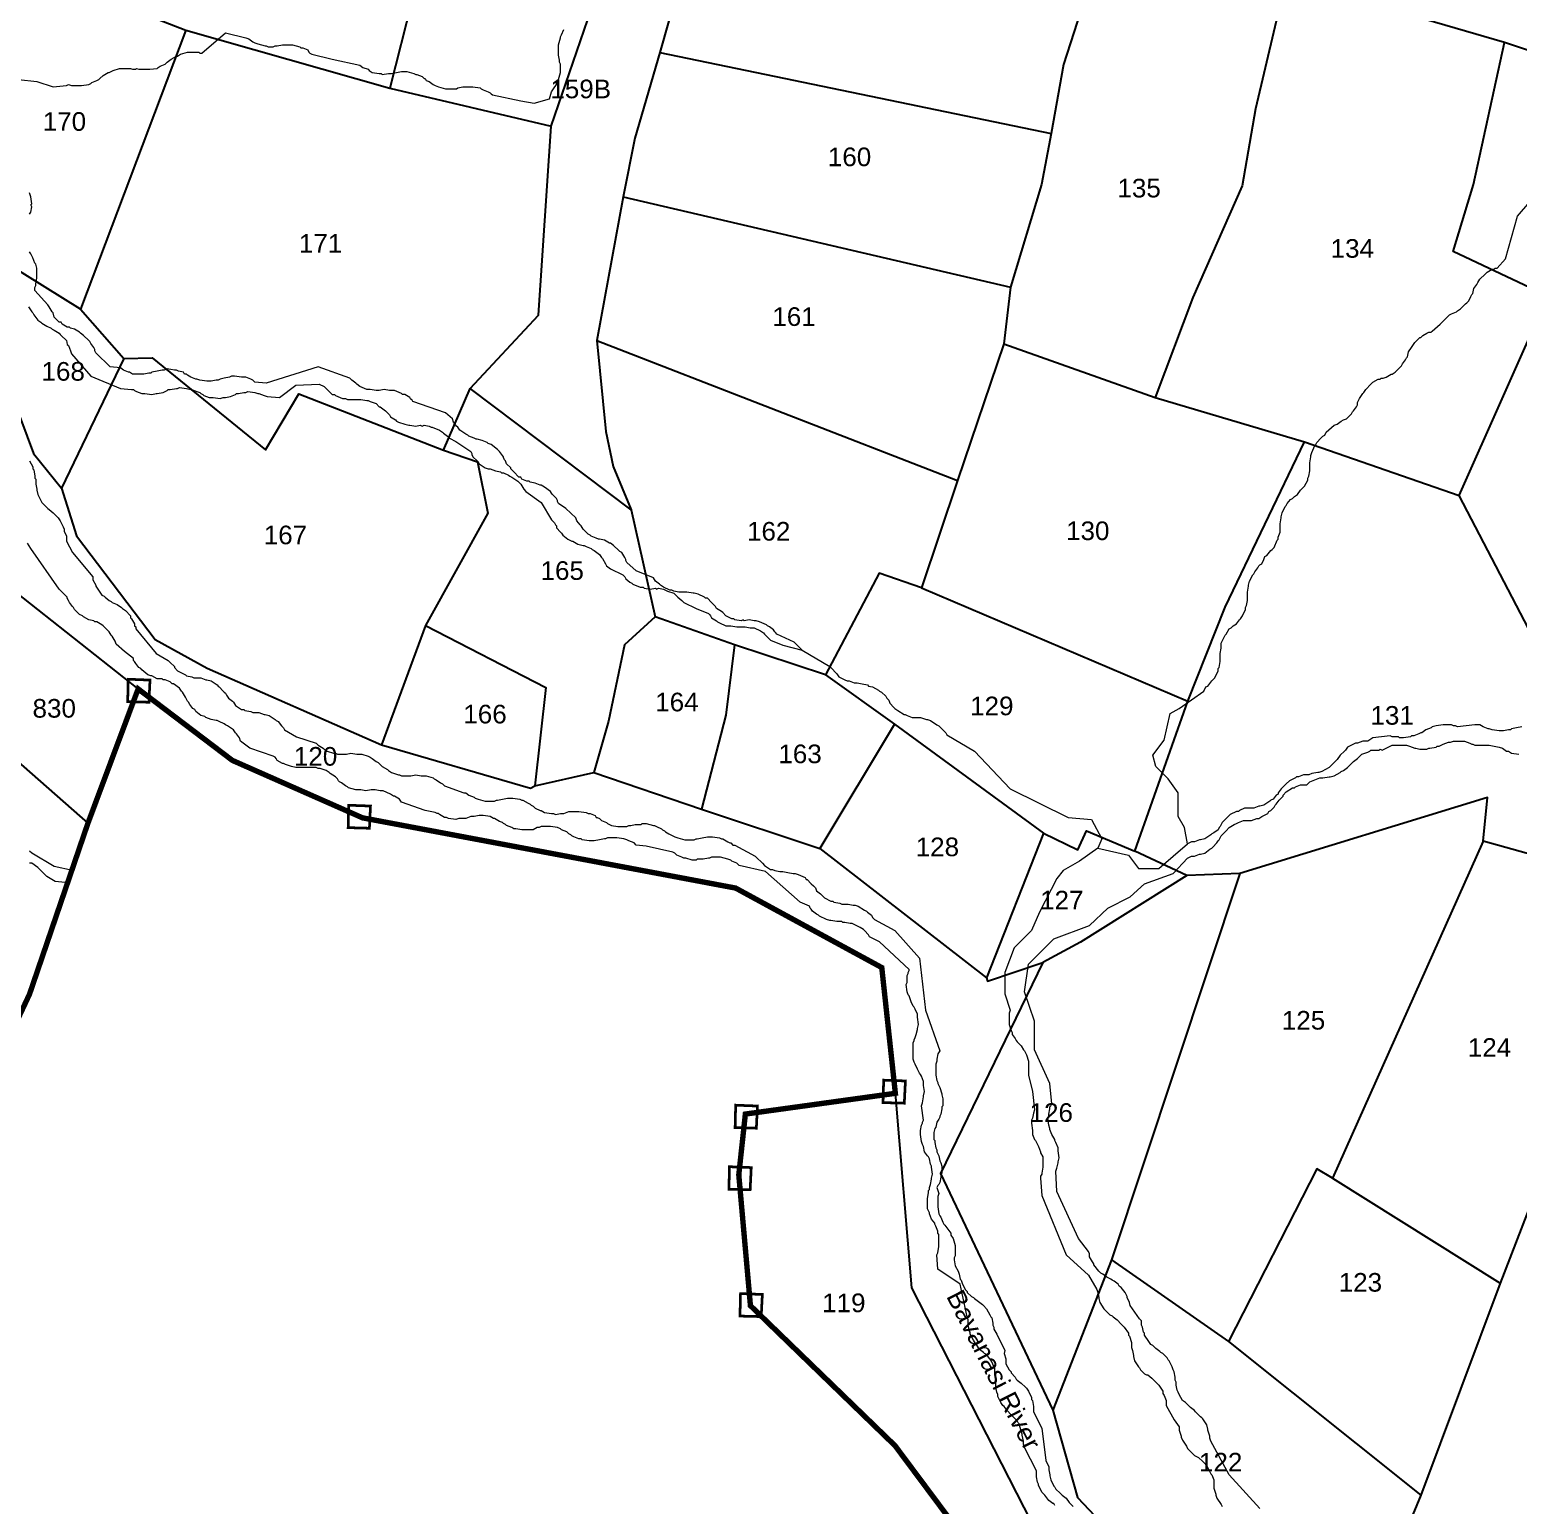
# Model space of a CAD drawing. Header units: inches. Extents: x -72 to 3350, y -615 to 1801.
# Drawn here: x 1417.4 to 1693.6, y 228.8 to 502.6 of the extents above; entities that cross this region are included whole.
import ezdxf
from ezdxf.enums import TextEntityAlignment as Align

# ---------------------------------------------------------------- set-up
doc = ezdxf.new("R2010")
doc.units = ezdxf.units.IN
doc.header["$LTSCALE"] = 15
doc.header["$MEASUREMENT"] = 0
for name, color, linetype in [('BOUNDARY', 5, 'Continuous'), ('PLOT', 255, 'Continuous'), ('PLOT NO', 7, 'Continuous'), ('STONES', 3, 'Continuous'), ('STREAM', 130, 'Continuous')]:
    doc.layers.add(name, color=color, linetype=linetype)
doc.styles.get("Standard").update_dxf_attribs({"font": 'arial.ttf'})

msp = doc.modelspace()

# ---------------------------------------------------------------- linework, layer by layer
at = {"layer": 'BOUNDARY', "const_width": 1}
msp.add_lwpolyline([(1697.3, 89.63), (1676.46, 105.44), (1647.1, 116.22), (1633.15, 135.54), (1595.8, 206.86), (1599.27, 211.32), (1577.99, 239.87), (1551.15, 265.86), (1548.99, 290.13), (1550.21, 301.41), (1578.04, 305.26), (1575.52, 328.59), (1548.4, 343.34), (1479.18, 356.37), (1455.02, 367.03), (1437.54, 380.29), (1428.23, 355.4), (1417.38, 323.64), (1404.53, 296.27)], dxfattribs=at)
at = {"layer": 'PLOT', "color": 0}
for points in [[(1620.48, 541.13), (1616.94, 527.46), (1618.8, 526.46), (1616.91, 519.98), (1609.26, 496.14), (1606.98, 483.37), (1605.18, 473.88), (1599.39, 454.83), (1598.17, 444.31), (1589.59, 418.98), (1582.89, 399.02), (1575.04, 401.75), (1565.1, 382.89), (1548.22, 388.46), (1533.46, 393.66)], [(1762.9, 540.16), (1733.46, 486.16), (1691.07, 500.2), (1661.71, 508.8)], [(1544.37, 533.69), (1534.36, 498.36), (1529.67, 482.49), (1527.56, 471.57), (1522.67, 444.91), (1524.3, 428.06), (1525.66, 421.54), (1528.99, 413.53), (1499.15, 436.01)], [(1419.9, 512.86), (1446.41, 502.5), (1484.23, 491.73), (1514.15, 484.71), (1520.99, 504.49), (1524.4, 530.63)], [(1491.87, 529.45), (1488.37, 508.1), (1484.23, 491.73)], [(1650.23, 510.81), (1644.84, 487.94), (1642.38, 473.63), (1633.23, 452.92), (1626.23, 434.38)], [(1446.41, 502.5), (1426.86, 450.76), (1413.24, 459.25)], [(1598.17, 444.31), (1626.23, 434.38), (1653.95, 426.11), (1682.65, 416.16), (1699.11, 453.16), (1681.52, 461.47), (1685.33, 473.87), (1691.07, 500.2)], [(1534.36, 498.36), (1606.98, 483.37)], [(1437.54, 380.29), (1413.62, 399.25), (1411.99, 400.63), (1407.12, 416.36), (1401.17, 435.03), (1391.64, 451.65), (1380.8, 461.9), (1367.24, 468.8), (1356.94, 471.62), (1351.94, 471.18), (1353.84, 486.32)], [(1733.46, 486.16), (1738.58, 484.25), (1758.57, 477.36), (1779.32, 470.33), (1781.77, 469.37), (1728.26, 364.95), (1705.44, 372.5), (1682.65, 416.16)], [(1426.86, 450.76), (1434.89, 441.57), (1440.13, 441.72), (1461.2, 424.62), (1467.38, 435.07), (1494.21, 424.59), (1499.15, 436.01), (1511.85, 449.62), (1514.15, 484.71)], [(1214.34, 482.68), (1211.29, 464.75), (1222.62, 459.6), (1234.77, 460.91), (1250.01, 459.46), (1259.34, 450.03), (1268.08, 448.9), (1269.89, 454.19), (1280.41, 455.64), (1311.43, 452.65), (1346.67, 447.26), (1353.3, 446.16), (1357.87, 439.71), (1354.65, 429.84), (1367.58, 424.7), (1383.74, 402.7), (1392.31, 391.33), (1399.46, 382.12), (1402.87, 377.62), (1428.23, 355.4)], [(1527.56, 471.57), (1599.39, 454.83)], [(1408.28, 450.17), (1418.14, 423.98), (1423.33, 417.54), (1426.08, 408.71), (1440.68, 389.48), (1450.32, 384.17), (1482.7, 369.93), (1510.35, 361.87), (1511.14, 362.28), (1522.1, 364.77), (1542.07, 358.01), (1564.01, 350.66), (1594.93, 326.66), (1595.16, 326.09), (1605.39, 329.51), (1586.41, 290.37), (1607.27, 246.49), (1611.86, 230.27), (1645.81, 194.31), (1656.73, 183.04), (1647.31, 164.72), (1633.15, 135.54)], [(1522.67, 444.91), (1589.59, 418.98)], [(1434.89, 441.57), (1423.33, 417.54)], [(1770.06, 322.42), (1719.89, 342.87), (1687.12, 352.03), (1687.89, 360.12), (1641.98, 346.04), (1632.14, 345.68), (1622.48, 350.2), (1632.32, 378.04), (1639.21, 395.48), (1653.95, 426.11)], [(1494.21, 424.59), (1500.49, 422.42), (1502.43, 412.91), (1490.84, 392.07), (1482.7, 369.93)], [(1528.99, 413.53), (1533.46, 393.66), (1527.76, 388.45), (1524.83, 374.32), (1522.1, 364.77)], [(1582.89, 399.02), (1632.32, 378.04)], [(1490.84, 392.07), (1513.16, 380.56), (1511.14, 362.28)], [(1548.22, 388.46), (1546.57, 375.44), (1542.07, 358.01)], [(1565.1, 382.89), (1577.91, 373.77), (1605.52, 353.5), (1611.89, 350.46), (1613.48, 353.99), (1622.48, 350.2)], [(1577.91, 373.77), (1564.01, 350.66)], [(1728.26, 364.95), (1719.89, 342.87), (1700.19, 295.65), (1690.24, 270.06), (1675.52, 230.71), (1665.99, 207.68), (1656.73, 183.04)], [(1605.52, 353.5), (1594.93, 326.66)], [(1687.12, 352.03), (1659.14, 289.49), (1656.26, 291.25), (1639.85, 259.22), (1675.52, 230.71)], [(1632.14, 345.68), (1612.38, 333.33), (1605.39, 329.51)], [(1641.98, 346.04), (1618.17, 274.34), (1639.85, 259.22)], [(1607.5, 217.51), (1581.07, 269.14), (1578.04, 305.26)], [(1659.14, 289.49), (1690.24, 270.06)], [(1618.17, 274.34), (1607.27, 246.49)]]:
    msp.add_lwpolyline(points, dxfattribs=at)
at = {"layer": 'STONES', "color": 3, "const_width": 0.5}
for points in [[(1435.7, 382.09), (1435.6, 377.92), (1439.54, 377.82), (1439.74, 381.93), (1435.7, 382.09)], [(1476.61, 358.71), (1476.51, 354.55), (1480.45, 354.44), (1480.65, 358.56), (1476.61, 358.71)], [(1575.87, 307.7), (1575.76, 303.53), (1579.7, 303.43), (1579.91, 307.55), (1575.87, 307.7)], [(1548.41, 303.06), (1548.31, 298.89), (1552.25, 298.79), (1552.45, 302.9), (1548.41, 303.06)], [(1547.26, 291.64), (1547.16, 287.47), (1551.1, 287.37), (1551.3, 291.48), (1547.26, 291.64)], [(1549.31, 268.1), (1549.21, 263.93), (1553.15, 263.83), (1553.36, 267.94), (1549.31, 268.1)]]:
    msp.add_lwpolyline(points, dxfattribs=at)
at = {"layer": 'STREAM', "color": 4, "lineweight": 0}
for points in [[(1415.33, 493.35), (1418.73, 492.98), (1421.76, 492.03), (1424.22, 492.22), (1424.59, 492.41), (1425.16, 492.22), (1426.11, 492.22), (1426.48, 492.22), (1427.05, 492.22), (1428.38, 492.41), (1428.75, 492.6), (1428.94, 492.79), (1429.89, 493.17), (1430.27, 493.35), (1430.46, 493.54), (1431.02, 494.11), (1431.97, 494.68), (1432.16, 494.68), (1432.91, 495.06), (1434.05, 495.43), (1434.43, 495.43), (1434.81, 495.43), (1435.75, 495.43), (1436.13, 495.43), (1436.51, 495.25), (1436.89, 495.25), (1437.08, 495.25), (1437.26, 495.43), (1437.64, 495.25), (1438.78, 495.25), (1438.97, 495.25), (1439.72, 495.25), (1441.05, 495.43), (1441.24, 495.62), (1441.61, 495.81), (1442.56, 496.19), (1442.75, 496.38), (1442.94, 496.57), (1443.69, 497.14), (1444.64, 497.7), (1444.83, 497.7), (1445.4, 498.08), (1446.72, 498.46), (1447.1, 498.46), (1447.48, 498.46), (1448.42, 498.46), (1448.8, 498.46), (1448.99, 498.27), (1449.37, 498.27), (1453.72, 502.05), (1457.5, 501.11), (1458.07, 500.92), (1458.82, 500.35), (1459.2, 500.16), (1459.77, 499.97), (1461.09, 499.59), (1461.28, 499.59), (1461.66, 499.41), (1462.6, 499.41), (1462.98, 499.59), (1463.36, 499.59), (1464.31, 499.78), (1465.25, 499.78), (1465.44, 499.78), (1466.2, 499.78), (1467.52, 499.41), (1467.71, 499.22), (1468.09, 499.22), (1469.03, 498.84), (1469.22, 498.46), (1469.41, 498.27), (1469.79, 498.08), (1473.57, 497.14), (1478.68, 496), (1479.25, 495.62), (1480.19, 495.25), (1480.38, 495.06), (1480.95, 494.68), (1482.27, 494.49), (1482.65, 494.49), (1482.84, 494.3), (1483.97, 494.49), (1484.35, 494.49), (1484.54, 494.49), (1485.49, 494.68), (1486.43, 494.87), (1486.81, 494.87), (1487.38, 494.87), (1488.7, 494.49), (1489.08, 494.3), (1489.27, 494.3), (1490.21, 493.92), (1490.59, 493.54), (1490.78, 493.54), (1490.97, 493.17), (1491.54, 492.98), (1492.29, 492.41), (1492.67, 492.22), (1493.24, 492.03), (1494.56, 491.65), (1494.75, 491.65), (1495.13, 491.65), (1496.27, 491.65), (1496.64, 491.65), (1496.83, 491.84), (1497.78, 492.03), (1498.72, 492.03), (1498.91, 492.03), (1499.67, 492.03), (1500.99, 491.84), (1501.18, 491.65), (1501.56, 491.46), (1502.51, 491.08), (1502.88, 490.9), (1503.07, 490.71), (1503.26, 490.52), (1508.56, 489.38), (1511.02, 489), (1513.85, 489.76), (1514.23, 491.08), (1514.61, 491.65), (1515.18, 492.41), (1515.18, 492.79), (1515.55, 493.35), (1515.93, 494.68), (1515.93, 494.87), (1515.93, 495.25), (1515.93, 496.19), (1515.74, 496.57), (1515.74, 496.95), (1515.55, 497.89), (1515.55, 498.84), (1515.55, 499.03), (1515.55, 499.78), (1515.93, 501.11), (1515.93, 501.3), (1516.12, 501.68), (1516.5, 502.62)], [(1417.41, 468.39), (1417.6, 468.77), (1417.79, 469.72), (1417.6, 470.09), (1417.79, 470.28), (1417.6, 471.61), (1417.41, 472.36)], [(1694.26, 373.27), (1693.32, 373.08), (1692.37, 372.89), (1692.18, 372.7), (1691.8, 372.7), (1690.86, 372.51), (1690.48, 372.51), (1690.1, 372.51), (1688.78, 372.7), (1688.21, 372.89), (1688.02, 372.89), (1687.08, 373.27), (1686.51, 373.65), (1685.56, 373.65), (1682.35, 373.27), (1681.97, 373.46), (1681.59, 373.46), (1681.21, 373.65), (1680.27, 373.65), (1679.89, 373.65), (1679.7, 373.65), (1678.38, 373.46), (1677.62, 373.27), (1677.43, 373.08), (1676.49, 372.7), (1675.73, 372.14), (1675.54, 372.14), (1675.16, 371.95), (1674.22, 371.57), (1673.84, 371.57), (1673.65, 371.38), (1672.33, 371.19), (1671.57, 371.19), (1671.38, 371.38), (1670.25, 371.38), (1669.87, 371.57), (1666.65, 371.19), (1665.71, 370.62), (1665.33, 370.62), (1665.14, 370.62), (1664.76, 370.62), (1663.82, 370.24), (1663.44, 370.24), (1663.06, 370.06), (1661.92, 369.49), (1661.55, 368.92), (1661.36, 368.73), (1660.6, 367.98), (1660.03, 367.22), (1659.84, 367.03), (1659.66, 366.84), (1658.9, 366.08), (1658.71, 365.9), (1658.52, 365.71), (1657.2, 364.95), (1656.63, 364.76), (1656.44, 364.76), (1655.31, 364.57), (1654.74, 364.38), (1654.36, 364.38), (1654.17, 364.38), (1653.79, 364.38), (1652.85, 364), (1652.47, 364), (1652.28, 363.82), (1651.15, 363.25), (1650.58, 362.68), (1650.39, 362.49), (1649.63, 361.73), (1649.07, 360.98), (1649.07, 360.79), (1648.69, 360.6), (1648.12, 359.84), (1647.74, 359.65), (1647.55, 359.47), (1646.42, 358.71), (1645.66, 358.52), (1645.47, 358.52), (1644.53, 358.14), (1643.96, 358.14), (1643.58, 358.14), (1643.2, 358.14), (1642.82, 358.14), (1641.88, 357.76), (1641.69, 357.57), (1641.31, 357.57), (1640.18, 357.01), (1639.61, 356.44), (1639.42, 356.25), (1638.66, 355.49), (1638.29, 354.74), (1638.1, 354.55), (1637.91, 354.17), (1637.15, 353.6), (1636.77, 353.41), (1636.58, 353.23), (1635.45, 352.47), (1634.69, 352.28), (1634.5, 352.28), (1633.56, 351.9), (1632.99, 351.9), (1632.23, 351.52), (1631.67, 354.55), (1630.53, 356.63), (1630.53, 360.98), (1628.64, 363.63), (1626.37, 365.9), (1625.81, 367.98), (1627.89, 370.81), (1629.02, 375.73), (1630.72, 376.67), (1635.26, 379.89), (1635.64, 380.65), (1636.02, 380.83), (1636.77, 381.78), (1636.96, 381.97), (1637.34, 382.35), (1637.91, 383.67), (1637.91, 384.05), (1638.1, 384.24), (1638.29, 385.37), (1638.29, 385.56), (1638.29, 385.94), (1638.29, 386.89), (1638.48, 387.83), (1638.48, 388.02), (1638.48, 388.78), (1639.04, 389.91), (1639.23, 390.29), (1639.42, 390.48), (1639.99, 391.42), (1640.37, 391.61), (1640.56, 391.8), (1640.74, 391.99), (1641.31, 392.37), (1641.88, 393.13), (1642.07, 393.32), (1642.45, 393.88), (1643.01, 395.02), (1643.01, 395.4), (1643.2, 395.77), (1643.39, 396.72), (1643.39, 397.1), (1643.39, 397.29), (1643.39, 398.23), (1643.58, 399.37), (1643.58, 399.56), (1643.77, 400.31), (1644.34, 401.45), (1644.53, 401.64), (1644.72, 402.01), (1645.28, 402.77), (1645.47, 403.15), (1645.66, 403.34), (1646.04, 403.53), (1646.42, 404.28), (1646.61, 404.85), (1646.99, 405.04), (1647.74, 405.99), (1647.93, 406.18), (1648.31, 406.55), (1648.88, 407.88), (1649.07, 408.07), (1649.07, 408.44), (1649.44, 409.39), (1649.44, 409.77), (1649.44, 410.15), (1649.44, 410.9), (1649.63, 412.04), (1649.63, 412.23), (1649.82, 412.98), (1650.39, 414.12), (1650.58, 414.31), (1650.77, 414.69), (1651.33, 415.44), (1651.71, 415.63), (1651.9, 415.82), (1652.09, 416.01), (1652.66, 416.39), (1653.23, 417.14), (1653.41, 417.33), (1653.98, 417.9), (1654.55, 419.03), (1654.55, 419.41), (1654.74, 419.79), (1654.93, 420.74), (1654.93, 421.11), (1654.93, 421.3), (1654.93, 422.25), (1655.12, 423.38), (1655.12, 423.57), (1655.31, 424.14), (1655.87, 425.46), (1656.06, 425.65), (1656.25, 426.03), (1657.01, 426.79), (1657.2, 426.98), (1657.39, 427.17), (1657.76, 427.36), (1657.95, 427.92), (1659.47, 429.25), (1660.03, 429.44), (1660.79, 430), (1661.17, 430.19), (1661.74, 430.38), (1662.68, 431.33), (1662.87, 431.7), (1663.06, 431.89), (1663.63, 432.65), (1663.82, 433.03), (1663.82, 433.41), (1664.19, 434.16), (1664.76, 435.11), (1664.95, 435.3), (1665.33, 435.87), (1666.27, 436.81), (1666.46, 437), (1666.65, 437.19), (1667.6, 437.76), (1667.98, 437.76), (1668.17, 437.95), (1668.54, 437.95), (1669.11, 438.13), (1670.06, 438.7), (1670.25, 438.7), (1670.81, 439.08), (1671.76, 440.03), (1671.95, 440.21), (1672.14, 440.59), (1672.7, 441.35), (1672.89, 441.73), (1673.08, 441.92), (1673.27, 442.86), (1673.84, 443.62), (1674.03, 444), (1674.41, 444.56), (1675.35, 445.51), (1675.54, 445.51), (1675.92, 445.89), (1676.68, 446.27), (1677.05, 446.46), (1677.43, 446.46), (1677.62, 446.64), (1679.13, 447.97), (1680.84, 449.67), (1681.21, 449.86), (1682.16, 450.24), (1682.35, 450.43), (1682.92, 450.8), (1683.86, 451.75), (1684.05, 451.94), (1684.43, 452.32), (1684.81, 453.07), (1685, 453.45), (1685.19, 453.64), (1685.37, 454.59), (1685.94, 455.34), (1686.13, 455.72), (1686.51, 456.29), (1687.45, 457.23), (1687.64, 457.42), (1687.83, 457.61), (1688.78, 458.18), (1689.16, 458.18), (1689.35, 458.37), (1689.72, 458.37), (1691.24, 460.07), (1693.51, 468.01), (1695.78, 470.66)], [(1417.22, 451.18), (1417.79, 450.24), (1417.98, 450.05), (1418.16, 449.67), (1418.92, 448.72), (1419.49, 448.35), (1419.68, 448.16), (1420.62, 447.59), (1421.38, 447.21), (1421.57, 447.02), (1421.95, 446.83), (1422.89, 446.27), (1423.08, 446.08), (1423.27, 445.89), (1424.22, 444.94), (1424.4, 444.19), (1424.59, 444), (1424.97, 443.05), (1425.16, 442.48), (1428.75, 438.32), (1434.24, 436.05), (1436.32, 435.87), (1436.7, 435.87), (1436.89, 435.68), (1437.26, 435.49), (1438.21, 435.11), (1438.59, 435.11), (1438.78, 435.11), (1440.1, 434.92), (1440.86, 435.11), (1441.05, 435.11), (1442.18, 435.3), (1442.94, 435.68), (1443.13, 435.87), (1443.5, 435.87), (1444.64, 436.05), (1444.83, 436.05), (1445.21, 436.24), (1446.53, 436.05), (1447.29, 435.87), (1447.48, 435.87), (1448.42, 435.49), (1448.99, 435.3), (1449.18, 435.11), (1449.56, 434.92), (1449.75, 434.73), (1450.69, 434.35), (1451.07, 434.35), (1451.45, 434.35), (1452.77, 434.16), (1453.34, 434.35), (1453.72, 434.35), (1454.66, 434.54), (1455.61, 434.92), (1455.8, 435.11), (1456.17, 435.11), (1457.12, 435.3), (1457.5, 435.3), (1457.88, 435.49), (1459.2, 435.3), (1459.77, 435.11), (1459.96, 435.11), (1460.9, 434.73), (1461.47, 434.54), (1463.74, 434.35), (1466.77, 436.62), (1471.11, 436.81), (1472.06, 436.43), (1472.44, 436.05), (1472.63, 435.87), (1472.82, 435.68), (1473.57, 434.92), (1473.95, 434.92), (1474.14, 434.73), (1475.46, 434.16), (1476.03, 434.16), (1476.41, 433.97), (1477.36, 433.97), (1478.3, 433.97), (1478.49, 433.97), (1478.87, 433.97), (1480, 433.79), (1480.19, 433.79), (1480.57, 433.6), (1481.7, 433.22), (1482.27, 432.65), (1482.46, 432.65), (1483.41, 431.89), (1483.78, 431.52), (1483.97, 431.33), (1484.16, 431.14), (1484.35, 430.76), (1485.3, 430.19), (1485.49, 430), (1485.86, 429.81), (1487, 429.44), (1487.76, 429.25), (1487.95, 429.25), (1489.08, 429.06), (1489.84, 429.25), (1490.21, 429.06), (1490.59, 429.25), (1491.54, 429.06), (1491.92, 428.87), (1492.11, 428.87), (1493.43, 428.3), (1494, 427.92), (1494.19, 427.73), (1494.94, 427.17), (1495.32, 426.79), (1496.46, 426.22), (1499.29, 424.33), (1499.48, 423.95), (1499.48, 423.76), (1499.67, 423.38), (1500.43, 422.63), (1500.62, 422.44), (1500.8, 422.06), (1501.94, 421.3), (1502.51, 421.11), (1502.88, 421.11), (1503.83, 420.74), (1504.78, 420.55), (1504.96, 420.36), (1505.34, 420.36), (1506.29, 419.98), (1506.48, 419.79), (1506.86, 419.6), (1507.99, 418.85), (1508.37, 418.47), (1508.56, 418.28), (1509.13, 417.33), (1509.5, 416.95), (1512.34, 414.87), (1514.23, 411.66), (1514.8, 411.09), (1514.99, 410.71), (1515.18, 410.52), (1515.18, 410.15), (1515.93, 409.39), (1516.12, 409.2), (1516.31, 408.82), (1517.26, 408.07), (1518.01, 407.69), (1518.2, 407.69), (1519.15, 407.12), (1520.09, 406.93), (1520.28, 406.93), (1520.66, 406.74), (1521.61, 406.36), (1521.8, 406.18), (1522.17, 405.99), (1523.12, 405.23), (1523.5, 404.66), (1523.69, 404.47), (1524.25, 403.53), (1524.44, 403.15), (1525.2, 402.58), (1527.47, 401.45), (1527.66, 401.26), (1527.85, 401.07), (1528.04, 400.69), (1528.79, 400.12), (1529.17, 399.93), (1529.36, 399.75), (1530.68, 399.18), (1531.25, 399.18), (1531.44, 398.99), (1532.57, 398.8), (1533.52, 398.99), (1533.71, 398.8), (1534.09, 398.99), (1535.03, 398.8), (1535.41, 398.61), (1535.79, 398.42), (1536.92, 398.04), (1537.49, 397.48), (1537.68, 397.29), (1538.44, 396.72), (1538.82, 396.34), (1541.08, 395.21), (1543.35, 394.26), (1543.54, 394.07), (1543.73, 393.88), (1543.92, 393.51), (1544.87, 392.94), (1545.06, 392.75), (1545.43, 392.56), (1546.57, 391.99), (1547.33, 391.99), (1547.51, 391.99), (1548.65, 391.8), (1549.41, 391.8), (1549.78, 391.8), (1550.16, 391.8), (1551.11, 391.61), (1551.49, 391.61), (1551.86, 391.61), (1553, 391.05), (1553.57, 390.67), (1553.75, 390.48), (1554.51, 389.72), (1554.89, 389.34), (1557.16, 388.4), (1560.75, 387.45), (1559.24, 388.97), (1556.02, 390.48), (1555.84, 390.67), (1555.65, 390.86), (1555.46, 391.24), (1554.7, 391.8), (1554.32, 391.99), (1554.13, 392.18), (1552.81, 392.75), (1552.24, 392.94), (1551.86, 392.94), (1550.92, 393.13), (1549.97, 392.94), (1549.78, 393.13), (1549.41, 392.94), (1548.27, 393.13), (1548.08, 393.32), (1547.7, 393.32), (1546.57, 393.88), (1546, 394.45), (1545.81, 394.64), (1544.87, 395.21), (1544.68, 395.59), (1544.3, 395.96), (1544.11, 396.15), (1543.92, 396.34), (1543.16, 397.1), (1542.79, 397.1), (1542.6, 397.29), (1541.46, 397.85), (1540.71, 398.04), (1540.52, 398.04), (1539.38, 398.23), (1538.44, 398.23), (1538.25, 398.23), (1537.87, 398.23), (1536.92, 398.42), (1536.55, 398.61), (1536.17, 398.61), (1535.03, 399.18), (1534.47, 399.56), (1534.28, 399.75), (1533.52, 400.31), (1533.14, 400.88), (1529.93, 402.2), (1528.23, 403.72), (1528.04, 404.1), (1528.04, 404.28), (1527.85, 404.66), (1527.28, 405.61), (1526.9, 405.8), (1526.71, 405.99), (1525.77, 406.93), (1525.2, 407.31), (1525.01, 407.31), (1524.06, 407.88), (1523.12, 408.07), (1522.93, 408.07), (1522.55, 408.26), (1521.61, 408.63), (1521.42, 408.82), (1521.04, 409.01), (1520.09, 409.96), (1519.72, 410.52), (1519.53, 410.71), (1518.96, 411.47), (1518.77, 412.04), (1516.88, 413.74), (1515.55, 414.69), (1515.37, 415.06), (1515.37, 415.25), (1515.18, 415.63), (1514.42, 416.39), (1514.23, 416.58), (1514.04, 416.95), (1512.91, 417.71), (1512.34, 418.09), (1512.15, 418.09), (1511.21, 418.47), (1510.26, 418.66), (1510.07, 418.85), (1509.69, 418.85), (1508.75, 419.22), (1508.56, 419.6), (1508.18, 419.6), (1507.23, 420.55), (1506.67, 421.11), (1506.67, 421.3), (1505.91, 422.06), (1505.72, 422.63), (1505.53, 422.82), (1505.34, 423.2), (1505.34, 423.38), (1504.59, 424.33), (1504.4, 424.52), (1504.21, 424.71), (1503.07, 425.65), (1502.51, 425.84), (1502.32, 426.03), (1501.37, 426.41), (1500.43, 426.6), (1500.24, 426.6), (1499.86, 426.79), (1498.91, 427.17), (1498.72, 427.36), (1498.35, 427.54), (1497.21, 428.3), (1496.83, 428.87), (1496.64, 429.06), (1496.08, 429.81), (1495.89, 430.38), (1494.56, 431.52), (1488.51, 433.6), (1488.32, 433.97), (1488.13, 433.97), (1487.95, 434.35), (1487, 434.92), (1486.62, 434.92), (1486.43, 435.11), (1485.11, 435.68), (1484.54, 435.68), (1484.16, 435.68), (1483.22, 435.87), (1482.27, 435.68), (1482.08, 435.68), (1481.7, 435.68), (1480.57, 435.87), (1480.38, 435.87), (1480, 435.87), (1478.68, 436.43), (1478.11, 436.81), (1477.92, 437), (1477.17, 437.57), (1476.79, 437.95), (1470.93, 440.03), (1461.28, 437), (1459.2, 437.19), (1459.01, 437.38), (1458.82, 437.57), (1458.44, 437.76), (1457.5, 438.13), (1457.12, 438.13), (1456.74, 438.13), (1455.42, 438.32), (1454.85, 438.32), (1454.47, 438.13), (1453.53, 437.95), (1452.77, 437.76), (1452.39, 437.57), (1452.01, 437.57), (1451.07, 437.38), (1450.69, 437.38), (1450.31, 437.38), (1448.99, 437.57), (1448.42, 437.76), (1448.23, 437.76), (1447.29, 438.13), (1446.72, 438.51), (1446.53, 438.7), (1446.15, 438.7), (1445.96, 439.08), (1445.02, 439.27), (1444.64, 439.46), (1444.26, 439.46), (1442.94, 439.65), (1442.37, 439.46), (1441.99, 439.46), (1441.05, 439.27), (1440.1, 439.08), (1439.91, 438.89), (1439.53, 438.89), (1438.59, 438.7), (1438.21, 438.7), (1437.83, 438.7), (1436.51, 438.7), (1435.94, 439.08), (1435.75, 439.08), (1434.81, 439.46), (1434.24, 439.84), (1432.35, 440.03), (1429.7, 442.67), (1429.51, 443.05), (1429.51, 443.24), (1429.32, 443.62), (1428.75, 444.38), (1428.57, 444.75), (1428.38, 444.94), (1427.43, 445.89), (1426.86, 446.27), (1426.67, 446.46), (1425.73, 447.02), (1424.97, 447.21), (1424.78, 447.4), (1424.4, 447.4), (1423.46, 447.97), (1423.27, 448.35), (1422.89, 448.35), (1421.95, 449.29), (1421.76, 450.05), (1421.57, 450.24), (1421, 451.18), (1420.81, 451.56), (1418.35, 454.21), (1418.35, 454.59), (1418.35, 454.78), (1418.54, 455.15), (1418.54, 455.53), (1418.73, 456.48), (1418.73, 456.86), (1418.73, 457.05), (1418.73, 458.37), (1418.54, 459.13), (1418.35, 459.31), (1417.98, 460.26), (1417.6, 461.02), (1417.41, 461.39)], [(1417.41, 422.63), (1417.98, 421.49), (1417.98, 421.11), (1418.16, 420.93), (1418.35, 419.79), (1418.35, 419.41), (1418.54, 419.22), (1418.54, 418.85), (1418.54, 418.28), (1418.73, 417.33), (1418.73, 417.14), (1418.92, 416.39), (1419.49, 415.25), (1419.68, 414.87), (1419.87, 414.69), (1420.62, 413.93), (1420.81, 413.74), (1421, 413.55), (1421.76, 412.98), (1422.51, 412.23), (1422.7, 412.04), (1423.08, 411.47), (1423.65, 410.34), (1423.84, 409.96), (1423.84, 409.58), (1424.22, 408.63), (1424.22, 408.26), (1424.22, 408.07), (1424.22, 407.69), (1425.35, 405.61), (1429.13, 401.07), (1429.13, 400.5), (1429.7, 399.56), (1429.7, 399.37), (1430.08, 398.8), (1430.83, 397.67), (1431.21, 397.48), (1431.4, 397.29), (1432.16, 396.72), (1432.54, 396.53), (1432.73, 396.34), (1433.67, 395.96), (1434.43, 395.4), (1434.62, 395.21), (1435.18, 394.83), (1436.13, 393.88), (1436.13, 393.51), (1436.32, 393.32), (1436.89, 392.37), (1436.89, 391.99), (1437.08, 391.8), (1437.08, 391.42), (1440.86, 386.89), (1443.13, 385.56), (1443.5, 385.18), (1444.26, 384.43), (1444.26, 384.24), (1444.83, 383.67), (1445.96, 383.1), (1446.34, 382.92), (1446.53, 382.73), (1447.48, 382.54), (1447.85, 382.35), (1448.23, 382.35), (1449.18, 382.35), (1450.12, 381.97), (1450.31, 381.97), (1451.07, 381.78), (1452.2, 381.02), (1452.39, 380.83), (1452.58, 380.65), (1453.34, 379.89), (1453.53, 379.7), (1453.72, 379.51), (1453.91, 379.13), (1454.28, 378.57), (1455.04, 378), (1455.23, 377.81), (1455.61, 377.24), (1456.74, 376.49), (1457.12, 376.49), (1457.31, 376.3), (1458.44, 376.11), (1458.82, 375.92), (1459.01, 375.92), (1459.96, 375.92), (1460.9, 375.54), (1461.09, 375.54), (1461.85, 375.35), (1462.98, 374.59), (1463.17, 374.41), (1463.55, 374.22), (1464.12, 373.46), (1464.31, 373.27), (1464.5, 373.08), (1464.68, 372.7), (1466.95, 371.38), (1470.55, 370.24), (1470.93, 369.87), (1471.87, 369.3), (1472.06, 369.11), (1472.63, 368.73), (1473.76, 368.35), (1474.14, 368.35), (1474.52, 368.16), (1475.46, 368.16), (1475.84, 368.16), (1476.22, 368.16), (1476.98, 368.35), (1478.11, 368.16), (1478.3, 368.16), (1479.06, 368.16), (1480.19, 367.79), (1480.57, 367.6), (1480.95, 367.41), (1481.7, 366.84), (1482.08, 366.65), (1482.27, 366.46), (1482.46, 366.27), (1482.84, 365.9), (1483.78, 365.33), (1483.97, 365.14), (1484.54, 364.76), (1485.86, 364.38), (1486.05, 364.38), (1486.43, 364.19), (1487.38, 364.19), (1487.76, 364.19), (1488.13, 364.19), (1489.08, 364.38), (1490.03, 364.19), (1490.21, 364.19), (1490.97, 364.19), (1492.29, 363.82), (1492.48, 363.63), (1492.86, 363.44), (1493.62, 362.87), (1494, 362.68), (1494.19, 362.49), (1494.37, 362.3), (1497.97, 360.98), (1498.35, 360.98), (1498.91, 360.6), (1499.86, 360.22), (1500.05, 360.03), (1500.62, 359.84), (1501.94, 359.47), (1502.32, 359.47), (1502.51, 359.47), (1503.64, 359.47), (1504.02, 359.65), (1504.21, 359.65), (1505.15, 359.84), (1506.1, 360.03), (1506.48, 360.03), (1507.05, 360.03), (1508.37, 359.84), (1508.75, 359.65), (1508.94, 359.65), (1509.88, 359.09), (1510.26, 358.9), (1510.45, 358.71), (1510.83, 358.52), (1511.21, 358.14), (1512.15, 357.76), (1512.34, 357.76), (1512.91, 357.39), (1514.23, 357.2), (1514.61, 357.2), (1514.99, 357.01), (1515.93, 357.2), (1516.31, 357.2), (1516.5, 357.2), (1517.45, 357.57), (1518.39, 357.57), (1518.77, 357.57), (1519.34, 357.57), (1520.66, 357.39), (1521.04, 357.2), (1521.42, 357.2), (1522.36, 356.82), (1522.55, 356.44), (1522.74, 356.44), (1523.12, 356.25), (1523.5, 355.87), (1524.44, 355.49), (1524.63, 355.31), (1525.39, 354.93), (1526.52, 354.74), (1526.9, 354.74), (1527.28, 354.74), (1528.23, 354.74), (1528.6, 354.93), (1528.98, 354.93), (1529.74, 355.12), (1530.87, 355.12), (1531.06, 355.31), (1531.82, 355.31), (1533.14, 354.93), (1533.33, 354.93), (1533.71, 354.74), (1534.65, 354.36), (1534.84, 354.17), (1535.22, 353.98), (1535.41, 353.79), (1535.98, 353.41), (1536.74, 353.04), (1537.11, 352.85), (1537.68, 352.66), (1539, 352.28), (1539.38, 352.28), (1539.57, 352.28), (1540.71, 352.28), (1541.08, 352.47), (1541.27, 352.47), (1542.22, 352.66), (1543.16, 352.85), (1543.35, 352.85), (1544.11, 352.85), (1545.43, 352.66), (1545.81, 352.47), (1546, 352.47), (1546.95, 351.9), (1547.33, 351.71), (1547.51, 351.71), (1547.89, 351.33), (1548.27, 351.33), (1552.05, 349.25), (1552.43, 348.88), (1553.19, 348.12), (1553.38, 347.93), (1553.75, 347.55), (1554.89, 346.8), (1555.27, 346.8), (1555.65, 346.61), (1556.59, 346.42), (1556.97, 346.42), (1557.16, 346.42), (1558.1, 346.23), (1559.05, 346.04), (1559.43, 346.04), (1560, 345.85), (1561.32, 345.28), (1561.51, 344.9), (1561.7, 344.9), (1562.45, 344.15), (1562.83, 343.77), (1563.02, 343.58), (1563.21, 343.39), (1563.4, 342.82), (1564.16, 342.26), (1564.34, 342.07), (1564.91, 341.5), (1566.05, 340.93), (1566.43, 340.93), (1566.61, 340.74), (1567.75, 340.55), (1568.13, 340.37), (1568.32, 340.37), (1569.26, 340.37), (1570.21, 340.18), (1570.59, 340.18), (1571.15, 339.99), (1572.29, 339.23), (1572.67, 339.04), (1572.85, 338.85), (1573.61, 338.29), (1573.8, 337.91), (1573.99, 337.72), (1574.18, 337.53), (1577.96, 335.45), (1582.5, 330.34), (1583.63, 320.7), (1586.28, 313.13), (1585.9, 312.57), (1585.71, 311.62), (1585.71, 311.24), (1585.53, 310.68), (1585.53, 309.35), (1585.53, 308.97), (1585.53, 308.6), (1585.71, 307.65), (1585.9, 307.27), (1585.9, 307.08), (1586.28, 306.33), (1586.66, 305.19), (1586.66, 305), (1586.85, 304.25), (1586.85, 302.92), (1586.66, 302.73), (1586.66, 302.35), (1586.47, 301.41), (1586.28, 301.03), (1586.28, 300.84), (1586.09, 300.46), (1585.71, 299.9), (1585.53, 298.95), (1585.34, 298.76), (1585.15, 298.01), (1585.15, 296.68), (1585.34, 296.49), (1585.34, 296.11), (1585.53, 295.17), (1585.71, 294.79), (1585.71, 294.41), (1586.09, 293.66), (1586.28, 292.71), (1586.47, 292.33), (1586.66, 291.76), (1586.66, 290.44), (1586.47, 290.06), (1586.47, 289.68), (1586.28, 288.74), (1586.09, 288.36), (1585.9, 288.17), (1585.71, 287.79), (1586.09, 286.66), (1585.9, 286.09), (1585.9, 285.15), (1585.9, 284.77), (1585.9, 284.2), (1586.09, 282.88), (1586.28, 282.5), (1586.47, 282.31), (1586.85, 281.36), (1587.04, 280.99), (1587.23, 280.8), (1587.79, 280.04), (1588.36, 279.28), (1588.36, 278.91), (1588.74, 278.34), (1589.12, 277.01), (1589.12, 276.83), (1589.12, 276.45), (1589.12, 275.31), (1589.12, 275.12), (1588.93, 274.75), (1588.93, 274.37), (1589.12, 273.23), (1589.69, 272.29), (1589.87, 271.72), (1590.06, 270.77), (1590.25, 270.58), (1590.44, 270.02), (1591.01, 268.88), (1591.39, 268.5), (1591.39, 268.32), (1592.14, 267.56), (1592.52, 267.37), (1592.71, 267.18), (1593.47, 266.61), (1594.22, 266.05), (1594.41, 265.86), (1594.98, 265.29), (1595.55, 264.15), (1595.74, 263.78), (1595.93, 263.59), (1596.12, 262.64), (1596.12, 262.26), (1596.3, 261.89), (1596.3, 261.51), (1596.87, 260.56), (1598.38, 257.54), (1598.2, 256.97), (1598.57, 256.02), (1598.57, 255.83), (1598.57, 255.08), (1599.14, 253.94), (1599.52, 253.56), (1599.52, 253.38), (1600.28, 252.62), (1600.46, 252.24), (1600.65, 252.05), (1601.41, 251.48), (1602.17, 250.73), (1602.36, 250.54), (1602.73, 249.97), (1603.3, 248.84), (1603.3, 248.46), (1603.49, 248.27), (1603.68, 247.14), (1603.68, 246.76), (1603.68, 246.57), (1603.68, 246.19), (1605.19, 243.16), (1605.95, 237.11), (1606.52, 235.98), (1606.52, 235.41), (1606.71, 234.46), (1606.71, 234.28), (1606.89, 233.52), (1607.46, 232.38), (1607.65, 232.2), (1607.84, 231.82), (1608.6, 231.06), (1608.79, 230.87), (1608.97, 230.68), (1609.73, 230.12), (1610.3, 229.36), (1610.49, 229.17), (1611.05, 228.6)], [(1607.65, 228.79), (1607.46, 229.17), (1607.27, 229.17), (1606.52, 229.74), (1605.76, 230.68), (1605.57, 230.87), (1605.19, 231.25), (1604.63, 232.57), (1604.63, 232.76), (1604.44, 233.14), (1604.25, 234.09), (1604.25, 234.46), (1604.25, 234.84), (1604.25, 235.22), (1601.98, 239.57), (1601.79, 240.14), (1601.79, 240.71), (1601.6, 241.84), (1601.6, 242.03), (1601.41, 242.6), (1601.03, 243.92), (1600.84, 244.11), (1600.65, 244.49), (1599.9, 245.24), (1599.71, 245.43), (1599.52, 245.62), (1598.76, 246.38), (1598.2, 247.14), (1598.01, 247.32), (1597.63, 247.89), (1597.06, 249.03), (1597.06, 249.4), (1596.87, 249.78), (1596.68, 250.73), (1596.68, 251.11), (1596.68, 251.3), (1596.68, 251.67), (1596.68, 252.24), (1596.49, 253.19), (1596.49, 253.56), (1596.49, 254.13), (1595.93, 255.46), (1595.74, 255.65), (1595.55, 256.02), (1594.98, 256.78), (1594.6, 256.97), (1594.41, 257.16), (1593.66, 257.73), (1593.09, 258.67), (1592.9, 258.86), (1592.52, 259.43), (1591.95, 260.56), (1591.95, 260.94), (1591.77, 261.13), (1591.58, 262.26), (1591.58, 262.64), (1591.58, 262.83), (1591.58, 263.21), (1591.39, 263.78), (1590.06, 269.83), (1585.9, 272.66), (1585.71, 275.31), (1585.9, 275.69), (1586.09, 276.83), (1586.09, 277.01), (1586.09, 277.77), (1586.09, 279.09), (1585.9, 279.28), (1585.9, 279.66), (1585.53, 280.61), (1585.34, 280.99), (1585.34, 281.17), (1584.77, 281.93), (1584.39, 282.88), (1584.39, 283.07), (1584.01, 283.82), (1584.01, 285.15), (1584.01, 285.52), (1584.01, 285.71), (1584.2, 286.85), (1584.2, 287.23), (1584.39, 287.42), (1584.39, 287.79), (1584.58, 288.36), (1584.77, 289.31), (1584.77, 289.5), (1584.96, 290.25), (1584.77, 291.58), (1584.77, 291.76), (1584.58, 292.14), (1584.39, 293.09), (1584.2, 293.47), (1584.01, 293.66), (1583.44, 294.41), (1583.26, 295.36), (1583.07, 295.74), (1582.88, 296.3), (1582.69, 297.63), (1582.69, 298.01), (1582.69, 298.38), (1582.88, 299.33), (1583.07, 299.71), (1583.07, 299.9), (1583.26, 300.27), (1582.88, 302.92), (1583.07, 303.49), (1583.26, 304.62), (1583.26, 304.81), (1583.44, 305.57), (1583.26, 306.7), (1583.26, 307.08), (1583.26, 307.46), (1582.88, 308.41), (1582.69, 308.78), (1582.5, 308.97), (1582.12, 309.73), (1581.74, 310.68), (1581.55, 311.05), (1581.36, 311.62), (1581.36, 312.94), (1581.36, 313.32), (1581.36, 313.51), (1581.36, 314.65), (1581.55, 315.03), (1581.55, 315.21), (1581.74, 315.59), (1581.93, 316.16), (1582.12, 317.11), (1582.12, 317.29), (1582.31, 318.05), (1582.12, 319.37), (1582.12, 319.56), (1582.12, 319.94), (1581.74, 320.89), (1581.55, 321.27), (1581.36, 321.45), (1580.99, 322.21), (1580.61, 323.35), (1580.42, 323.53), (1580.23, 324.1), (1580.04, 325.43), (1580.23, 325.8), (1580.23, 326.18), (1580.23, 327.13), (1580.42, 327.51), (1580.42, 327.7), (1580.61, 328.07), (1580.61, 328.26), (1575.12, 333.37), (1573.23, 334.31), (1573.04, 334.69), (1572.29, 335.45), (1572.1, 335.64), (1571.53, 336.02), (1570.4, 336.58), (1570.02, 336.77), (1569.64, 336.77), (1568.69, 336.96), (1568.32, 336.96), (1568.13, 337.15), (1567.18, 337.15), (1566.05, 337.34), (1565.86, 337.34), (1565.29, 337.53), (1563.97, 338.1), (1563.78, 338.29), (1563.4, 338.47), (1562.64, 339.04), (1562.45, 339.42), (1562.26, 339.61), (1562.08, 339.99), (1560.37, 340.74), (1553.94, 346.42), (1549.03, 347.55), (1548.65, 347.93), (1547.7, 348.31), (1547.51, 348.5), (1546.95, 348.69), (1545.62, 349.06), (1545.25, 349.06), (1544.87, 349.06), (1543.92, 349.06), (1543.54, 348.88), (1543.35, 348.88), (1542.41, 348.69), (1541.27, 348.69), (1541.08, 348.5), (1540.33, 348.5), (1539.19, 348.88), (1538.82, 348.88), (1538.44, 349.06), (1537.49, 349.44), (1537.3, 349.63), (1537.11, 349.82), (1536.74, 350.01), (1531.82, 351.14), (1529.93, 351.33), (1529.55, 351.71), (1528.6, 352.09), (1528.23, 352.28), (1527.66, 352.47), (1526.33, 352.66), (1525.96, 352.66), (1525.77, 352.66), (1524.63, 352.66), (1524.25, 352.47), (1524.06, 352.47), (1523.12, 352.28), (1522.17, 352.09), (1521.98, 352.09), (1521.23, 352.09), (1519.9, 352.28), (1519.72, 352.47), (1519.34, 352.47), (1518.39, 352.85), (1518.01, 353.04), (1517.82, 353.23), (1517.45, 353.41), (1517.07, 353.79), (1516.12, 354.17), (1515.93, 354.36), (1515.37, 354.55), (1514.04, 354.74), (1513.66, 354.74), (1513.29, 354.74), (1512.34, 354.74), (1511.96, 354.55), (1511.58, 354.55), (1510.83, 354.17), (1509.69, 354.17), (1509.5, 354.17), (1508.75, 354.17), (1507.61, 354.36), (1507.23, 354.36), (1506.86, 354.55), (1505.91, 354.93), (1505.72, 355.12), (1505.34, 355.31), (1505.15, 355.49), (1504.59, 355.68), (1503.64, 356.25), (1503.45, 356.25), (1502.88, 356.63), (1501.56, 356.82), (1501.18, 356.82), (1500.8, 356.82), (1499.86, 356.63), (1499.48, 356.63), (1499.29, 356.63), (1498.35, 356.25), (1497.4, 356.25), (1497.02, 356.25), (1496.46, 356.06), (1495.13, 356.25), (1494.75, 356.44), (1494.37, 356.44), (1493.43, 357.01), (1493.24, 357.2), (1493.05, 357.2), (1492.67, 357.39), (1490.78, 357.76), (1486.43, 359.28), (1486.05, 359.84), (1485.11, 360.41), (1484.92, 360.41), (1484.35, 360.79), (1483.03, 361.36), (1482.84, 361.36), (1482.46, 361.36), (1481.52, 361.55), (1481.14, 361.55), (1480.76, 361.55), (1479.81, 361.36), (1478.87, 361.55), (1478.68, 361.55), (1477.92, 361.55), (1476.6, 361.92), (1476.41, 362.11), (1476.03, 362.3), (1475.27, 362.87), (1474.9, 363.06), (1474.71, 363.25), (1474.52, 363.63), (1474.14, 364), (1473.19, 364.57), (1473.01, 364.76), (1472.44, 365.14), (1471.3, 365.52), (1470.93, 365.52), (1470.55, 365.71), (1469.6, 365.71), (1469.22, 365.71), (1469.03, 365.71), (1468.09, 365.71), (1466.95, 365.71), (1466.77, 365.71), (1466.01, 365.9), (1464.87, 366.27), (1464.5, 366.46), (1464.31, 366.46), (1463.36, 367.03), (1463.17, 367.41), (1462.98, 367.6), (1462.6, 367.79), (1458.26, 369.3), (1456.55, 370.62), (1456.36, 371.19), (1455.8, 371.95), (1455.61, 372.14), (1455.23, 372.7), (1454.09, 373.46), (1453.72, 373.65), (1453.53, 373.84), (1452.58, 374.22), (1452.2, 374.41), (1452.01, 374.41), (1451.07, 374.59), (1450.12, 374.97), (1449.93, 375.16), (1449.18, 375.35), (1448.23, 376.11), (1448.04, 376.49), (1447.67, 376.67), (1447.1, 377.43), (1446.91, 377.81), (1446.72, 378), (1446.53, 378.38), (1446.34, 378.75), (1445.77, 379.7), (1445.58, 379.89), (1445.21, 380.46), (1444.07, 381.21), (1443.88, 381.21), (1443.5, 381.59), (1442.56, 381.97), (1442.18, 381.97), (1441.99, 382.16), (1441.05, 382.16), (1440.1, 382.73), (1439.91, 382.73), (1439.34, 382.92), (1438.21, 383.86), (1438.02, 384.05), (1437.64, 384.24), (1437.08, 385), (1436.89, 385.37), (1436.7, 385.56), (1436.7, 385.94), (1434.99, 387.26), (1433.48, 388.59), (1433.29, 389.16), (1432.73, 390.1), (1432.54, 390.29), (1432.16, 390.86), (1431.21, 391.8), (1431.02, 391.99), (1430.83, 392.18), (1429.89, 392.75), (1429.51, 392.75), (1429.32, 392.94), (1428.38, 393.13), (1427.43, 393.69), (1427.24, 393.88), (1426.67, 394.07), (1425.73, 395.02), (1425.54, 395.4), (1425.35, 395.59), (1424.78, 396.34), (1424.59, 396.72), (1424.4, 397.1), (1424.4, 397.29), (1422.89, 398.8), (1417.6, 406.36), (1417.03, 407.31)], [(1560.75, 387.45), (1565.86, 384.43), (1566.24, 384.05), (1566.99, 383.29), (1567.18, 383.1), (1567.56, 382.54), (1568.69, 381.97), (1569.07, 381.78), (1569.45, 381.78), (1570.4, 381.4), (1570.77, 381.4), (1570.96, 381.4), (1571.91, 381.21), (1572.85, 381.02), (1573.04, 380.83), (1573.8, 380.65), (1574.94, 380.08), (1575.12, 379.89), (1575.5, 379.7), (1576.26, 378.94), (1576.45, 378.57), (1576.64, 378.38), (1576.83, 378.19), (1577.02, 377.62), (1577.77, 376.86), (1577.96, 376.67), (1578.53, 376.3), (1579.66, 375.54), (1579.85, 375.54), (1580.23, 375.35), (1581.18, 374.97), (1581.55, 374.97), (1581.74, 374.97), (1582.69, 374.97), (1583.82, 374.59), (1584.01, 374.59), (1584.58, 374.41), (1585.71, 373.65), (1586.09, 373.46), (1586.28, 373.27), (1587.04, 372.51), (1587.23, 372.32), (1587.42, 372.14), (1587.61, 371.76), (1592.71, 368.73), (1599.33, 361.73), (1610.11, 356.44), (1614.46, 356.06), (1616.35, 352.47), (1615.59, 350.77), (1621.27, 349.44), (1623.16, 346.98), (1626.94, 346.98), (1632.23, 351.52)], [(1645.66, 228.22), (1639.99, 234.46), (1636.58, 240.71), (1636.4, 241.27), (1636.4, 241.65), (1636.02, 242.79), (1636.02, 242.97), (1635.83, 243.73), (1635.07, 244.87), (1634.88, 245.06), (1634.69, 245.24), (1633.94, 246), (1633.75, 246.19), (1633.56, 246.38), (1632.8, 246.95), (1632.05, 247.7), (1631.86, 247.89), (1631.29, 248.27), (1630.72, 249.4), (1630.53, 249.78), (1630.34, 250.16), (1630.15, 251.11), (1630.15, 251.48), (1630.15, 251.67), (1629.97, 252.05), (1629.97, 252.62), (1629.78, 253.56), (1629.59, 253.94), (1629.4, 254.51), (1628.83, 255.65), (1628.64, 255.83), (1628.45, 256.21), (1627.7, 256.97), (1627.32, 257.16), (1627.13, 257.35), (1626.37, 257.91), (1625.81, 258.48), (1625.43, 258.67), (1625.05, 259.24), (1624.29, 260.37), (1624.29, 260.75), (1624.1, 260.94), (1623.91, 261.89), (1623.72, 262.26), (1623.72, 262.64), (1623.72, 263.02), (1623.35, 263.4), (1621.64, 265.86), (1621.46, 266.42), (1621.08, 267.37), (1621.08, 267.56), (1620.7, 268.32), (1619.94, 269.26), (1619.56, 269.45), (1619.38, 269.83), (1618.62, 270.4), (1618.24, 270.58), (1618.05, 270.77), (1617.3, 271.15), (1616.54, 271.72), (1616.16, 271.91), (1615.78, 272.29), (1614.84, 273.42), (1614.84, 273.61), (1614.65, 273.99), (1614.08, 274.93), (1614.08, 275.31), (1614.08, 275.5), (1613.89, 275.88), (1612, 278.34), (1608.03, 287.04), (1607.84, 290.82), (1608.03, 291.39), (1608.22, 292.33), (1608.22, 292.52), (1608.41, 293.28), (1608.22, 294.6), (1608.22, 294.79), (1608.22, 295.17), (1607.84, 296.11), (1607.65, 296.49), (1607.65, 296.68), (1607.08, 297.63), (1606.71, 298.57), (1606.71, 298.76), (1606.52, 299.33), (1606.33, 300.65), (1606.52, 301.03), (1606.52, 301.41), (1606.71, 302.35), (1606.71, 302.73), (1606.89, 302.92), (1607.08, 303.3), (1606.71, 307.08), (1603.87, 313.32), (1603.87, 318.62), (1601.98, 324.1), (1602.73, 329.21), (1607.46, 333.94), (1614.08, 336.39), (1617.48, 339.61), (1621.64, 341.69), (1624.29, 344.15), (1629.59, 346.04), (1632.23, 348.88), (1632.99, 349.25), (1633.56, 349.25), (1634.5, 349.63), (1634.69, 349.63), (1635.45, 349.82), (1636.4, 350.58), (1636.77, 350.77), (1636.96, 350.96), (1637.72, 351.71), (1637.91, 352.09), (1638.1, 352.28), (1638.48, 353.04), (1639.23, 353.79), (1639.42, 353.98), (1639.99, 354.55), (1640.93, 355.12), (1641.31, 355.31), (1641.69, 355.49), (1642.64, 355.87), (1643.01, 355.87), (1643.2, 355.87), (1643.58, 355.87), (1644.15, 355.87), (1645.09, 356.25), (1645.47, 356.25), (1646.04, 356.63), (1647.17, 357.2), (1647.36, 357.57), (1647.74, 357.76), (1648.31, 358.33), (1648.5, 358.71), (1648.69, 358.9), (1649.25, 359.65), (1650.01, 360.41), (1650.01, 360.6), (1650.58, 361.17), (1651.71, 361.92), (1652.09, 361.92), (1652.28, 362.11), (1653.23, 362.49), (1653.6, 362.49), (1653.98, 362.49), (1654.36, 362.49), (1654.93, 363.06), (1656.82, 363.82), (1657.39, 363.82), (1658.52, 364), (1658.71, 364), (1659.47, 364.19), (1660.6, 364.76), (1660.79, 364.95), (1661.17, 365.14), (1661.92, 365.71), (1662.11, 365.9), (1662.3, 366.08), (1663.06, 366.84), (1663.82, 367.41), (1664.01, 367.6), (1664.57, 368.16), (1665.71, 368.54), (1666.09, 368.73), (1666.27, 368.92), (1667.41, 368.92), (1667.79, 368.92), (1667.98, 369.11), (1668.35, 368.92), (1670.25, 369.87), (1672.89, 369.87), (1673.46, 369.68), (1674.41, 369.3), (1674.6, 369.3), (1675.35, 369.11), (1676.68, 369.11), (1677.05, 369.3), (1677.24, 369.3), (1678.38, 369.49), (1678.57, 369.68), (1678.94, 369.68), (1679.7, 370.06), (1680.65, 370.43), (1681.02, 370.43), (1681.59, 370.62), (1682.92, 370.62), (1683.29, 370.62), (1683.67, 370.62), (1684.62, 370.24), (1685, 370.06), (1685.19, 370.06), (1685.56, 369.87), (1688.21, 369.87), (1690.1, 369.49), (1690.67, 369.3), (1691.43, 368.73), (1691.8, 368.73), (1692.37, 368.35), (1693.7, 368.16)], [(1615.59, 350.77), (1612.19, 348.31), (1609.16, 346.61), (1608.03, 345.09), (1604.81, 338.85), (1603.3, 335.45), (1600.09, 332.23), (1598.38, 327.7), (1598.38, 323.72), (1599.33, 320.7), (1599.14, 320.13), (1599.14, 319), (1599.14, 318.81), (1599.14, 318.05), (1599.52, 316.92), (1599.71, 316.54), (1599.71, 316.16), (1600.28, 315.4), (1600.46, 315.03), (1600.65, 314.84), (1601.41, 314.08), (1601.79, 313.32), (1601.98, 313.13), (1602.36, 312.38), (1602.73, 311.24), (1602.73, 310.86), (1602.73, 310.49), (1602.73, 309.54), (1602.73, 309.16), (1602.73, 308.97), (1602.73, 308.6), (1603.49, 305.57), (1603.87, 302.17), (1603.68, 301.6), (1603.49, 300.65), (1603.3, 300.27), (1603.3, 299.71), (1603.49, 298.38), (1603.49, 298.01), (1603.49, 297.63), (1603.87, 296.68), (1604.06, 296.49), (1604.25, 296.11), (1604.63, 295.36), (1605, 294.41), (1605, 294.22), (1605.38, 293.47), (1605.38, 292.14), (1605.38, 291.95), (1605.38, 291.58), (1605.19, 290.44), (1605.19, 290.25), (1605, 289.87), (1605, 289.5), (1605.19, 286.28), (1609.73, 275.31), (1613.89, 271.53), (1615.4, 268.88), (1615.59, 268.32), (1615.78, 267.37), (1615.78, 267.18), (1615.97, 266.42), (1616.73, 265.29), (1616.92, 265.1), (1617.11, 264.91), (1617.86, 264.15), (1618.24, 263.97), (1618.43, 263.78), (1619.19, 263.21), (1619.94, 262.45), (1620.13, 262.26), (1620.51, 261.89), (1621.27, 260.75), (1621.27, 260.37), (1621.46, 260.18), (1621.83, 259.05), (1621.83, 258.67), (1621.83, 258.48), (1621.83, 258.1), (1622.02, 257.54), (1622.21, 256.59), (1622.21, 256.4), (1622.4, 255.65), (1623.16, 254.51), (1623.35, 254.32), (1623.54, 253.94), (1624.29, 253.19), (1624.67, 253), (1624.86, 253), (1625.62, 252.43), (1626.37, 251.67), (1626.56, 251.48), (1626.94, 251.11), (1627.7, 249.97), (1627.7, 249.59), (1627.89, 249.22), (1628.26, 248.27), (1628.26, 247.89), (1628.26, 247.7), (1628.26, 247.32), (1629.78, 244.68), (1630.72, 243.35), (1630.72, 242.79), (1631.1, 241.65), (1631.1, 241.46), (1631.29, 240.89), (1632.05, 239.76), (1632.23, 239.38), (1632.42, 239.19), (1633.18, 238.44), (1633.37, 238.25), (1633.56, 238.06), (1634.32, 237.68), (1635.07, 236.92), (1635.26, 236.73), (1635.83, 236.17), (1636.4, 235.03), (1636.58, 234.65), (1636.77, 234.46), (1637.15, 233.52), (1637.15, 233.14), (1637.15, 232.95), (1637.15, 232.57), (1637.15, 232.01), (1637.53, 230.87), (1637.53, 230.68), (1637.72, 230.12), (1638.48, 228.98), (1638.66, 228.6)], [(1425.35, 346.61), (1421.95, 347.36), (1417.79, 349.82), (1417.41, 350.2)], [(1424.59, 344.34), (1422.14, 344.53), (1420.62, 345.47), (1420.24, 345.85), (1419.49, 346.61), (1419.3, 346.8), (1418.92, 347.17), (1417.79, 347.93), (1417.41, 347.93)]]:
    msp.add_lwpolyline(points, dxfattribs=at)

# ---------------------------------------------------------------- texts
at = {"layer": 'PLOT NO'}
for s, p in [('159B', (1519.66, 491.61)), ('170', (1423.86, 485.57)), ('160', (1569.54, 479.01)), ('135', (1623.27, 473.21)), ('171', (1471.39, 462.96)), ('134', (1662.83, 462.02)), ('161', (1559.24, 449.37)), ('168', (1423.63, 439.21)), ('167', (1464.87, 408.86)), ('162', (1554.54, 409.54)), ('130', (1613.74, 409.63)), ('165', (1516.23, 402.25)), ('830', (1421.97, 376.69)), ('164', (1537.51, 377.86)), ('129', (1595.94, 377.13)), ('166', (1501.9, 375.62)), ('131', (1670.22, 375.38)), ('120', (1470.46, 367.78)), ('163', (1560.36, 368.24)), ('128', (1585.84, 350.98)), ('127', (1608.92, 341.1)), ('125', (1653.78, 318.81)), ('124', (1688.29, 313.76)), ('126', (1606.97, 301.69)), ('123', (1664.33, 270.19)), ('119', (1568.48, 266.38)), ('122', (1638.4, 236.82))]:
    msp.add_text(s, height=3.456, dxfattribs=at).set_placement(p, align=Align.MIDDLE_CENTER)
msp.add_text('Bavanasi River', height=3.456, rotation=296.9956, dxfattribs=at).set_placement((1596.33, 253.94), align=Align.MIDDLE_CENTER)

doc.saveas('drawing.dxf')
